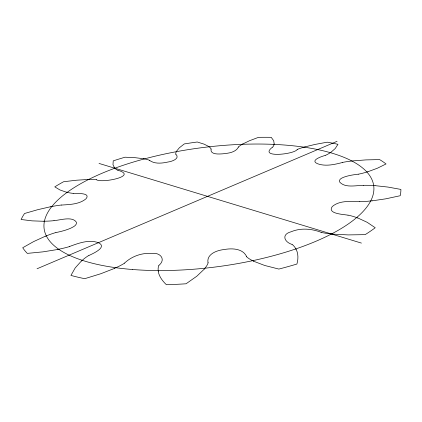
<?xml version="1.0" encoding="UTF-8"?>
<svg xmlns="http://www.w3.org/2000/svg" width="422" height="422" viewBox="0 0 422 422"><rect width="100%" height="100%" fill="white"/><g stroke="black" fill="none" stroke-linecap="round" stroke-linejoin="round"><path stroke-width="0.63" d="M274.2 144.034L273.693 140.711L271.214 137.324A192.875 70.084 -7.4 0 0 258.522 137.335L249.587 140.695L242.777 143.96M211.026 149.077C210.072 154.874 219.039 154.062 222.668 153.824C228.223 153.255 235.608 152.585 238.493 147.03M176.449 151.334L179.324 147.821L184.266 143.934A192.875 70.084 -7.4 0 1 197.269 142.003L204.079 144.139L208.784 146.518M204.485 268.925L196.816 276.215L186.049 283.779A192.875 70.084 -7.4 0 1 166.373 284.713C162.581 281.052 159.068 276.595 158.208 271.251M159.031 265.285C166.279 259.256 160.017 252.235 152.068 253.443C142.103 252.63 131.828 256.196 124.564 263.075M81.43 260.975L75.232 267.886L70.943 275.418A192.875 70.084 -7.4 0 0 84.722 278.684L100.795 273.736L114.7 268.323M330.943 152.289L335.237 148.507L337.959 144.308A192.875 70.084 -7.4 0 0 327.256 142.193L315.107 144.419L304.969 146.872M272.512 147.162C257.831 158.239 294.171 154.441 297.246 149.504M88.968 255.452C92.698 253.712 107.89 247.113 98.405 242.703C88.863 239.221 78.513 243.209 69.472 246.527M37.052 268.761L337.078 141.328M45.091 236.336L33.612 241.6L22.709 247.74A192.875 70.084 -7.4 0 0 27.309 253.385L43.002 251.855L57.265 249.555M367.973 171.712L377.363 168.23L386.04 163.958A192.875 70.084 -7.4 0 0 379.605 159.59L365.969 159.901L353.172 160.861A41.636 14.206 -3.6 0 0 342.664 162.386M325.104 155.46C322.223 156.267 309.426 160.307 317.497 163.715C325.642 166.69 334.614 164.527 342.717 162.423M55.941 232.569C60.947 231.525 65.953 230.28 70.653 228.223C72.943 226.994 77.062 225.522 76.408 222.246C72.352 215.98 60.225 220.237 54.021 220.611M50.556 206.738L37.774 209.681L24.55 213.49A192.875 70.084 -7.4 0 0 21.1 219.498L32.061 220.859L43.186 221.26M358.194 174.191C353.557 174.745 348.899 175.441 344.468 176.96C342.448 177.757 338.428 179.097 339.626 181.977C345.069 188.286 356.015 185.316 363.447 185.369M372.13 200.846L385.792 198.825L400.188 195.724A192.875 70.084 -7.4 0 0 400.9 189.425L387.987 187.073L375.037 185.643M87.486 179.508L76.445 180.22L63.606 181.734A192.875 70.084 -7.4 0 0 54.77 186.856L59.94 189.947L66.333 192.179M61.438 205.066C69.788 204.501 79.32 204.385 86.041 198.767C91.184 192.537 76.757 193.656 73.803 193.381M359.776 201.642C350.645 201.494 339.71 200.186 332.278 206.532C326.707 213.901 344.199 214.387 347.965 215.188M332.937 234.136L348.271 234.912L365.157 234.643A192.875 70.084 -7.4 0 0 375.232 227.743L367.145 222.294L357.745 217.931M143.654 158.751L135.378 157.717L125.049 157.206A192.875 70.084 -7.4 0 0 113.238 160.866L112.99 164.707L114.547 167.914M96.348 179.677C101.217 183.443 138.659 176.201 118.018 170.298M99.028 163.43L361.427 243.093M321.189 232.322C311.71 228.698 300.722 227.722 291.206 231.736C281.268 234.252 284.064 241.896 291.992 244.422M253.511 261.192L264.721 265.475L278.837 269.067A192.875 70.084 -7.4 0 0 296.914 264.035C298.27 259.319 298.438 254.028 296.239 249.534M149.467 160.328C154.774 164.269 162.074 163.309 168.125 161.985C171.448 161.626 180.368 158.725 175.937 154.315M246.68 256.681C242.903 248.389 231.921 248.099 224.177 249.544C217.272 250.209 206.358 253.954 208.004 262.764M45.159 236.362A46.156 17.524 -11.5 0 1 55.894 232.522M53.99 220.669A40.607 13.567 -10.9 0 1 43.244 221.207M50.566 206.78A42.575 14.817 -11.4 0 1 61.464 205.013M73.718 193.429A37.605 11.874 -9.8 0 1 66.428 192.137M87.449 179.55A39.14 12.713 -10.5 0 1 96.422 179.63M117.907 170.33A35.749 10.935 -8.6 0 1 114.652 167.887M143.58 158.783A36.614 11.362 -9.3 0 1 149.573 160.291M175.816 154.331A35.253 10.692 -7.2 0 1 176.554 151.329M208.69 146.54A35.353 10.74 -7.9 0 1 211.148 149.061M238.377 147.025A36.155 11.13 -5.9 0 1 242.866 143.971M274.094 144.044A35.49 10.803 -6.6 0 1 272.633 147.162M297.151 149.483A38.376 12.285 -4.6 0 1 305.027 146.893M330.837 152.279A36.999 11.558 -5.3 0 1 325.204 155.481M367.894 171.685A39.742 13.056 -4.1 0 1 358.252 174.233M363.463 185.316A45.27 16.796 -3.2 0 1 374.989 185.691M372.098 200.798A43.276 15.297 -3.3 0 1 359.766 201.7M348.055 215.13A48.287 19.544 -4 0 1 357.64 217.974M332.979 234.078A46.768 18.062 -3.4 0 1 321.095 232.385M292.151 244.38A49.817 21.3 -6.3 0 1 296.091 249.555M253.627 261.139A49.189 20.536 -4.9 0 1 246.522 256.724M208.173 262.758A49.548 20.973 -9.3 0 1 204.343 268.909M158.355 271.225A49.923 21.438 -7.7 0 1 158.862 265.296M124.69 263.101A47.533 18.779 -11.2 0 1 114.62 268.281M81.557 260.981A48.846 20.151 -10.3 0 1 88.847 255.426M69.519 246.58A44.226 15.983 -11.5 0 1 57.26 249.502M132.413 269.494A166.189 60.035 -7.4 0 0 373.771 186.218A166.189 60.035 -7.4 0 0 120.597 166.173A166.189 60.035 -7.4 0 0 132.413 269.494"/></g></svg>
